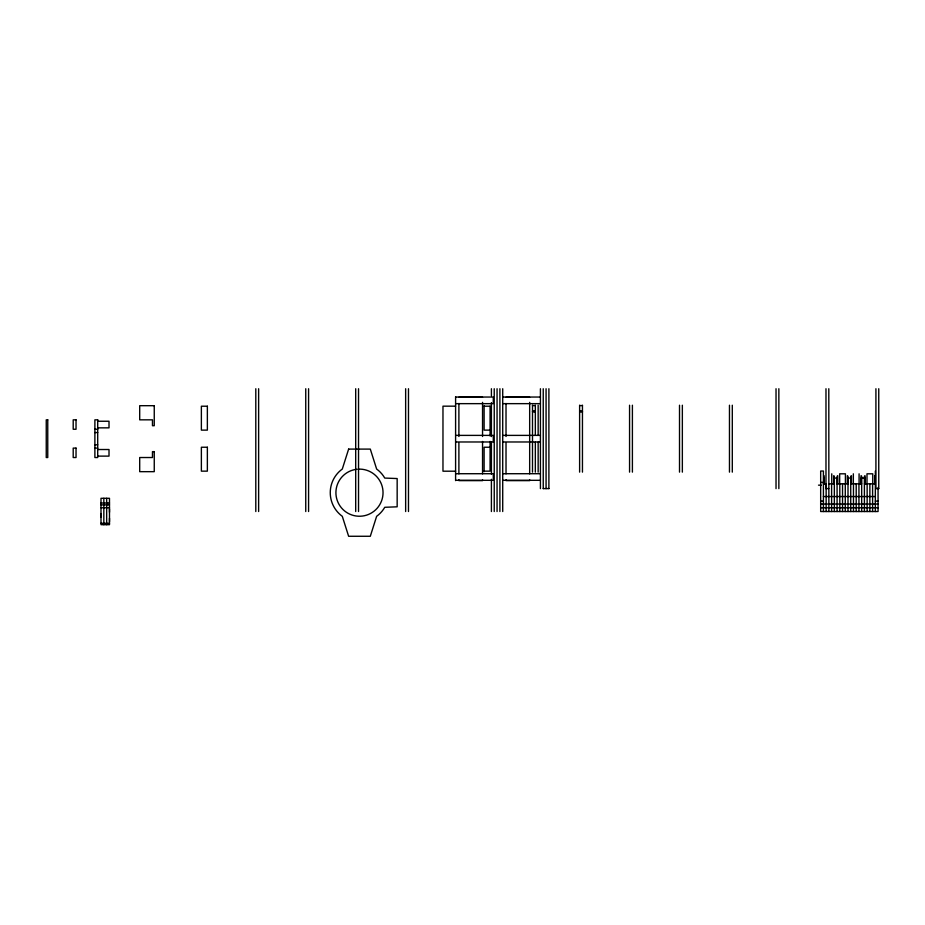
<?xml version="1.0" encoding="UTF-8"?>
<svg xmlns="http://www.w3.org/2000/svg" width="925" height="925" viewBox="0 0 925 925"><rect width="100%" height="100%" fill="white"/><g stroke="black" fill="none" stroke-linecap="round" stroke-linejoin="round"><path stroke-width="1.39" d="M100.998 523.284L100.998 498.297L109.485 498.297L109.485 507.767L109.485 524.683L100.998 524.683L100.998 523.284L109.485 523.284M455.597 397.045L493.291 397.045L493.291 403.647L455.597 403.647M502.714 397.045L540.42 397.045M502.714 403.647L540.42 403.647M532.499 405.566L535.332 405.566M579.617 405.566L582.449 405.566M455.597 406.167L442.971 406.167L442.971 471.195L455.597 471.195M484.11 406.214L490.088 406.214M535.332 411.301L532.499 411.301L535.332 411.463M582.449 411.301L579.617 411.301L582.449 411.463M532.499 411.798L535.332 411.798M579.617 411.798L582.449 411.798M97.703 421.245L109.011 421.245L109.011 427.847L97.703 427.847M94.882 429.258L97.703 429.258M490.088 430.125L484.11 430.125L484.11 405.693M94.882 432.553L97.703 432.553M455.597 435.386L493.291 435.386L493.291 441.977L455.597 441.977M502.714 435.386L540.42 435.386M502.714 441.977L540.42 441.977M94.882 444.809L97.703 444.809M490.088 447.238L484.11 447.238L484.11 471.669M94.882 448.105L97.703 448.105M97.703 449.515L109.011 449.515L109.011 456.118L97.703 456.118M484.11 471.149L490.088 471.149L490.088 441.398M455.597 473.716L493.291 473.716L493.291 480.318L455.597 480.318M502.714 473.716L540.42 473.716M834.338 478.063L837.079 478.063M848.005 478.063L850.734 478.063M861.672 478.063L864.401 478.063M502.714 480.318L540.42 480.318M820.672 482.411L823.412 482.411M823.412 483.833L826.141 483.833M828.869 483.833L834.338 483.833M837.079 483.833L848.005 483.833M850.734 483.833L861.672 483.833M864.401 483.833L875.339 483.833M818.509 485.163L821.331 485.163M543.241 488.585L548.895 488.585M825.979 488.585L828.8 488.585M875.917 488.585L878.75 488.585M823.412 496.54L875.339 496.54M820.672 501.119L823.412 501.119M875.339 501.119L878.068 501.119M100.998 503.003L109.485 503.003M820.672 504.056L878.068 504.056M100.998 504.888L109.485 504.888M100.998 507.767L109.485 507.767M820.672 507.79L878.068 507.79M878.75 388.731L878.75 488.631M878.068 487.556L878.068 511.525L820.672 511.525L820.672 471.033L823.412 471.033L823.412 511.525M875.917 388.731L875.917 488.631M875.339 471.033L875.339 511.525M874.68 475.739L874.68 483.937M872.749 483.683L872.749 473.808L866.991 473.808L866.991 483.683M872.599 483.694L872.599 511.525M869.87 483.694L869.87 511.525M867.141 483.694L867.141 511.525M865.06 475.739L865.06 484.18M864.69 477.624L864.69 484.18M864.401 476.213L864.401 511.525M861.672 476.213L861.672 511.525M861.395 477.624L861.395 484.18M861.013 475.739L861.013 484.18M859.082 473.808L859.082 483.683M858.943 483.694L858.943 511.525M856.203 483.694L856.203 511.525M853.474 483.694L853.474 511.525M853.336 473.808L853.336 483.683M851.405 475.739L851.405 483.937M850.734 476.213L850.734 511.525M848.005 476.213L848.005 511.525M847.728 477.624L847.728 484.18M847.346 475.739L847.346 484.18M845.415 483.683L845.415 473.808L839.669 473.808L839.669 483.683M845.277 483.694L845.277 511.525M842.536 483.694L842.536 511.525M839.808 483.694L839.808 511.525M837.738 475.739L837.738 484.18M837.356 477.624L837.356 484.18M837.079 476.213L837.079 511.525M834.338 476.213L834.338 511.525M834.061 477.624L834.061 484.18M833.679 475.739L833.679 484.18M831.748 473.808L831.748 483.683M831.61 483.694L831.61 511.525M828.8 388.731L828.869 511.525M826.141 483.694L826.141 511.525M825.979 388.731L825.979 488.631M824.071 475.739L824.071 484.18M823.689 477.624L823.689 484.18M778.85 388.731L778.85 488.631M776.029 388.731L776.029 488.631M732.299 405.219L732.299 472.132M729.467 405.219L729.467 472.132M682.349 405.219L682.349 472.132M679.517 405.219L679.517 472.132M632.399 405.219L632.399 472.132M629.567 405.219L629.567 472.132M582.449 405.219L582.449 472.132M579.617 405.219L579.617 472.132M548.895 388.731L548.895 488.631M546.074 388.731L546.074 488.631M543.241 388.731L543.241 488.631M540.42 388.731L540.42 488.631M538.153 405.219L538.153 435.178M538.153 442.173L538.153 472.132M535.332 405.219L535.332 435.178M535.332 442.173L535.332 472.132M532.499 405.219L532.499 472.132M529.667 397.253L506.021 397.253M529.667 402.363L529.667 473.854M529.667 479.705L529.667 480.618L506.021 480.618L506.021 479.705M506.021 403.508L506.021 436.484M506.021 443.063L506.021 473.854M502.714 388.731L502.714 511.525M499.893 388.731L499.893 511.525M497.06 388.731L497.06 511.525M494.239 388.731L494.239 511.525M491.406 388.731L491.406 395.831M491.406 402.618L491.406 436.554M491.406 441.676L491.406 474.178M491.406 479.323L491.406 511.525M490.088 406.167L490.088 435.964M482.549 397.253L458.892 397.253M482.549 402.363L482.549 436.484M482.549 441.456L482.549 473.854M482.549 479.705L482.549 480.618L458.892 480.618L458.892 479.705M458.892 403.508L458.892 436.484M458.892 443.063L458.892 473.854M455.597 396.744L455.597 480.618M408.48 388.731L408.48 511.525M405.647 388.731L405.647 511.525M358.53 388.731L358.53 511.525M355.697 388.731L355.697 511.525M308.58 388.731L308.58 511.525M305.747 388.731L305.747 511.525M258.63 388.731L258.63 511.525M255.797 388.731L255.797 511.525M109.485 508.854L109.485 512.242M109.485 518.278L109.485 521.665M106.664 498.297L106.664 524.683M103.831 498.297L103.831 524.683M100.998 513.56L100.998 516.959M358.241 469.148A23.564 23.564 0 0 1 380.649 503.015A23.564 23.564 0 0 1 340.169 506.195A23.564 23.564 0 0 1 357.004 469.252M348.632 449.099L342.296 469.044A29.218 29.218 0 0 0 342.296 516.312L348.632 536.269L370.301 536.269L376.637 516.312A29.218 29.218 0 0 0 384.765 507.293L397.16 506.819L397.16 478.549L384.765 478.075A29.218 29.218 0 0 0 376.637 469.044L370.301 449.099L348.632 449.099M154.255 405.693L139.698 405.693L139.698 419.834L152.463 419.834L152.463 425.72L154.255 425.72L154.255 405.693M207.362 406.214L201.373 406.214L201.373 430.125L207.362 430.125L207.362 406.214M47.753 419.834L46.25 419.834L46.25 457.528L47.753 457.528L47.753 419.834M76.035 419.834L73.202 419.834L73.202 429.258L76.035 429.258L76.035 419.834M97.703 419.834L94.882 419.834L94.882 457.528L97.703 457.528L97.703 419.834M207.362 447.238L201.373 447.238L201.373 471.149L207.362 471.149L207.362 447.238M76.035 448.105L73.202 448.105L73.202 457.528L76.035 457.528L76.035 448.105M154.255 451.643L152.463 451.643L152.463 457.528L139.698 457.528L139.698 471.669L154.255 471.669L154.255 451.643"/></g></svg>
